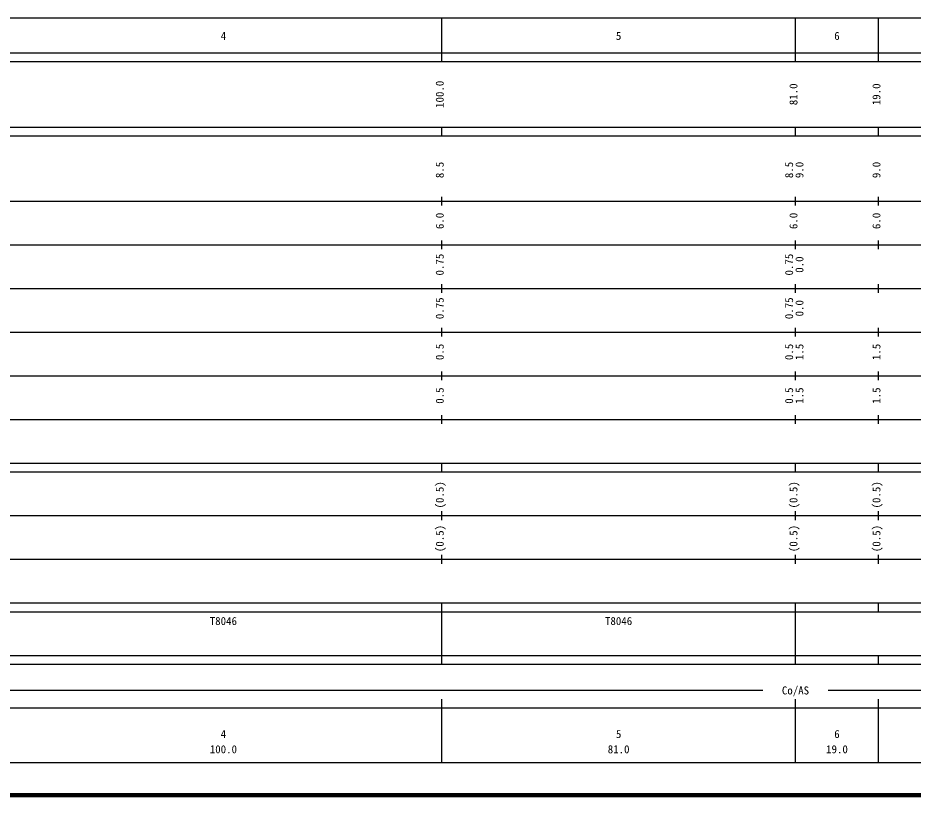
# Model space of a CAD drawing. Units: millimetres on the paper, enlarged 1000 times. Extents: x 40000 to 680000, y 20000 to 380000.
# Drawn here: x 270943 to 475933, y 20000 to 198000 of the extents above; entities that cross this region are included whole.
import ezdxf
from ezdxf.enums import TextEntityAlignment as Align

# ---------------------------------------------------------------- set-up
doc = ezdxf.new("R2010")
doc.units = ezdxf.units.MM
doc.header["$LTSCALE"] = 1000
doc.layers.add('M-TTL', color=2, linetype='Continuous', lineweight=140)
doc.layers.add('M-TTL-BAND', color=7, linetype='Continuous', lineweight=25)
doc.styles.add('ＭＳ ゴシック', font='')
doc.styles.get('ＭＳ ゴシック').set_extended_font_data('MS Gothic')

msp = doc.modelspace()

# ---------------------------------------------------------------- linework, layer by layer
at = {"layer": 'M-TTL'}
msp.add_line((40000, 20000), (680000, 20000), dxfattribs=at)
msp.add_line((40000, 20000), (680000, 20000), dxfattribs=at)
at = {"layer": 'M-TTL-BAND'}
for p, q in [((68000, 198000), (579000, 198000)), ((68000, 198000), (579000, 198000)), ((368000, 188000), (368000, 198000)), ((368000, 188000), (368000, 198000)), ((449000, 188000), (449000, 198000)), ((449000, 188000), (449000, 198000)), ((468000, 188000), (468000, 198000)), ((468000, 188000), (468000, 198000)), ((40000, 190000), (579000, 190000)), ((40000, 190000), (579000, 190000)), ((40000, 188000), (579000, 188000)), ((40000, 188000), (579000, 188000)), ((40000, 173000), (579000, 173000)), ((40000, 173000), (579000, 173000)), ((368000, 171000), (368000, 173000)), ((368000, 171000), (368000, 173000)), ((449000, 171000), (449000, 173000)), ((449000, 171000), (449000, 173000)), ((468000, 171000), (468000, 173000)), ((468000, 171000), (468000, 173000)), ((40000, 171000), (579000, 171000)), ((40000, 171000), (579000, 171000)), ((40000, 156000), (579000, 156000)), ((40000, 156000), (579000, 156000)), ((368000, 155000), (368000, 157000)), ((368000, 155000), (368000, 157000)), ((449000, 155000), (449000, 157000)), ((449000, 155000), (449000, 157000)), ((468000, 155000), (468000, 157000)), ((468000, 155000), (468000, 157000)), ((46000, 146000), (579000, 146000)), ((46000, 146000), (579000, 146000)), ((368000, 145000), (368000, 147000)), ((368000, 145000), (368000, 147000)), ((449000, 145000), (449000, 147000)), ((449000, 145000), (449000, 147000)), ((468000, 145000), (468000, 147000)), ((468000, 145000), (468000, 147000)), ((52000, 136000), (579000, 136000)), ((52000, 136000), (579000, 136000)), ((368000, 135000), (368000, 137000)), ((368000, 135000), (368000, 137000)), ((449000, 135000), (449000, 137000)), ((449000, 135000), (449000, 137000)), ((468000, 135000), (468000, 137000)), ((468000, 135000), (468000, 137000)), ((46000, 126000), (579000, 126000)), ((46000, 126000), (579000, 126000)), ((368000, 125000), (368000, 127000)), ((368000, 125000), (368000, 127000)), ((449000, 125000), (449000, 127000)), ((449000, 125000), (449000, 127000)), ((468000, 125000), (468000, 127000)), ((468000, 125000), (468000, 127000)), ((368000, 115000), (368000, 117000)), ((368000, 115000), (368000, 117000)), ((449000, 115000), (449000, 117000)), ((449000, 115000), (449000, 117000)), ((468000, 115000), (468000, 117000)), ((468000, 115000), (468000, 117000)), ((52000, 116000), (579000, 116000)), ((52000, 116000), (579000, 116000)), ((368000, 105000), (368000, 107000)), ((368000, 105000), (368000, 107000)), ((449000, 105000), (449000, 107000)), ((449000, 105000), (449000, 107000)), ((468000, 105000), (468000, 107000)), ((468000, 105000), (468000, 107000)), ((46000, 106000), (579000, 106000)), ((46000, 106000), (579000, 106000)), ((40000, 96000), (579000, 96000)), ((40000, 96000), (579000, 96000)), ((368000, 94000), (368000, 96000)), ((368000, 94000), (368000, 96000)), ((449000, 94000), (449000, 96000)), ((449000, 94000), (449000, 96000)), ((468000, 94000), (468000, 96000)), ((468000, 94000), (468000, 96000)), ((40000, 94000), (579000, 94000)), ((40000, 94000), (579000, 94000)), ((368000, 83000), (368000, 85000)), ((368000, 83000), (368000, 85000)), ((449000, 83000), (449000, 85000)), ((449000, 83000), (449000, 85000)), ((468000, 83000), (468000, 85000)), ((468000, 83000), (468000, 85000)), ((49000, 84000), (579000, 84000)), ((49000, 84000), (579000, 84000)), ((40000, 74000), (579000, 74000)), ((40000, 74000), (579000, 74000)), ((368000, 73000), (368000, 75000)), ((368000, 73000), (368000, 75000)), ((449000, 73000), (449000, 75000)), ((449000, 73000), (449000, 75000)), ((468000, 73000), (468000, 75000)), ((468000, 73000), (468000, 75000)), ((40000, 64000), (579000, 64000)), ((40000, 64000), (579000, 64000)), ((368000, 62000), (368000, 64000)), ((368000, 62000), (368000, 64000)), ((449000, 62000), (449000, 64000)), ((449000, 62000), (449000, 64000)), ((468000, 62000), (468000, 64000)), ((468000, 62000), (468000, 64000)), ((40000, 62000), (579000, 62000)), ((40000, 62000), (579000, 62000)), ((368000, 52000), (368000, 62000)), ((368000, 52000), (368000, 62000)), ((368000, 52000), (368000, 62000)), ((368000, 52000), (368000, 62000)), ((449000, 52000), (449000, 62000)), ((449000, 52000), (449000, 62000)), ((40000, 52000), (579000, 52000)), ((40000, 52000), (579000, 52000)), ((368000, 50000), (368000, 52000)), ((368000, 50000), (368000, 52000)), ((449000, 50000), (449000, 52000)), ((449000, 50000), (449000, 52000)), ((468000, 50000), (468000, 52000)), ((468000, 50000), (468000, 52000)), ((40000, 50000), (579000, 50000)), ((40000, 50000), (579000, 50000)), ((71000, 44000), (441500, 44000)), ((71000, 44000), (441500, 44000)), ((456500, 44000), (565000, 44000)), ((456500, 44000), (565000, 44000)), ((368000, 27500), (368000, 42000)), ((368000, 27500), (368000, 42000)), ((449000, 27500), (449000, 42000)), ((449000, 27500), (449000, 42000)), ((468000, 27500), (468000, 42000)), ((468000, 27500), (468000, 42000)), ((40000, 40000), (579000, 40000)), ((40000, 40000), (579000, 40000)), ((68000, 27500), (579000, 27500)), ((68000, 27500), (579000, 27500))]:
    msp.add_line(p, q, dxfattribs=at)

# ---------------------------------------------------------------- texts
at = {"layer": 'M-TTL-BAND', "style": 'ＭＳ ゴシック'}
for s, p in [('6', (458500, 192405)), ('6', (458500, 192405)), ('4', (318000, 192405)), ('4', (318000, 192405)), ('5', (408500, 192405)), ('5', (408500, 192405)), ('Co/AS', (449000, 42500)), ('Co/AS', (449000, 42500)), ('4', (318000, 32523)), ('4', (318000, 32523)), ('5', (408500, 32523)), ('5', (408500, 32523)), ('6', (458500, 32523)), ('6', (458500, 32523)), ('100.0', (318000, 29033)), ('100.0', (318000, 29033)), ('81.0', (408500, 29033)), ('81.0', (408500, 29033)), ('19.0', (458500, 29033)), ('19.0', (458500, 29033))]:
    msp.add_text(s, height=1833, dxfattribs=at).set_placement(p, align=Align.BOTTOM_CENTER)
for s, p in [('100.0', (369000, 180500)), ('100.0', (369000, 180500)), ('81.0', (450000, 180500)), ('81.0', (450000, 180500)), ('19.0', (469000, 180500)), ('19.0', (469000, 180500)), ('8.5', (369000, 163174)), ('8.5', (369000, 163174)), ('8.5', (449000, 163174)), ('8.5', (449000, 163174)), ('9.0', (451370, 163174)), ('9.0', (451370, 163174)), ('9.0', (469000, 163174)), ('9.0', (469000, 163174)), ('6.0', (369000, 151500)), ('6.0', (369000, 151500)), ('6.0', (450000, 151500)), ('6.0', (450000, 151500)), ('6.0', (469000, 151500)), ('6.0', (469000, 151500)), ('0.75', (369000, 141500)), ('0.75', (369000, 141500)), ('0.75', (449000, 141500)), ('0.75', (449000, 141500)), ('0.0', (451370, 141500)), ('0.0', (451370, 141500)), ('0.75', (369000, 131500)), ('0.75', (369000, 131500)), ('0.75', (449000, 131500)), ('0.75', (449000, 131500)), ('0.0', (451370, 131500)), ('0.0', (451370, 131500)), ('0.5', (369000, 121500)), ('0.5', (369000, 121500)), ('0.5', (449000, 121500)), ('0.5', (449000, 121500)), ('1.5', (451370, 121500)), ('1.5', (451370, 121500)), ('1.5', (469000, 121500)), ('1.5', (469000, 121500)), ('0.5', (369000, 111500)), ('0.5', (369000, 111500)), ('0.5', (449000, 111500)), ('0.5', (449000, 111500)), ('1.5', (451370, 111500)), ('1.5', (451370, 111500)), ('1.5', (469000, 111500)), ('1.5', (469000, 111500)), ('(0.5)', (369000, 88764)), ('(0.5)', (369000, 88764)), ('(0.5)', (450000, 88764)), ('(0.5)', (450000, 88764)), ('(0.5)', (469000, 88764)), ('(0.5)', (469000, 88764)), ('(0.5)', (369000, 78764)), ('(0.5)', (369000, 78764)), ('(0.5)', (450000, 78764)), ('(0.5)', (450000, 78764)), ('(0.5)', (469000, 78764)), ('(0.5)', (469000, 78764))]:
    msp.add_text(s, height=1833, rotation=90, dxfattribs=at).set_placement(p, align=Align.BOTTOM_CENTER)
for p in [(314875, 58405), (314875, 58405), (405375, 58405), (405375, 58405)]:
    msp.add_text('T8046', height=1833, dxfattribs=at).set_placement(p, align=Align.BOTTOM_LEFT)

doc.saveas('drawing.dxf')
